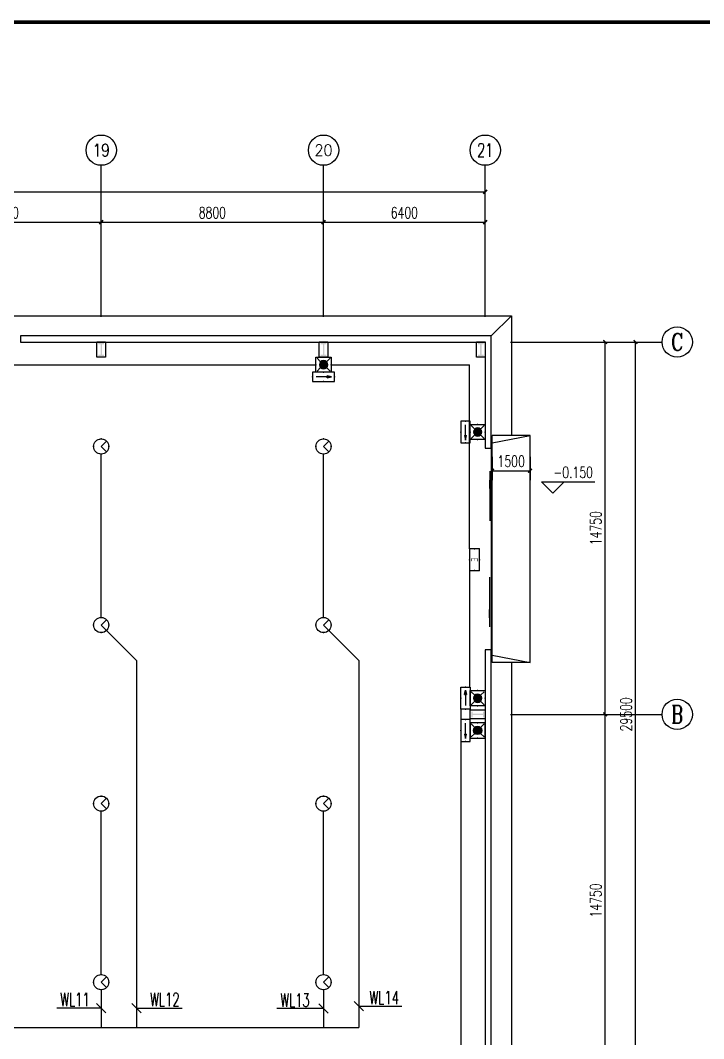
# Model space of a CAD drawing. Extents: x 54907 to 703237, y -798661 to -546661.
# Drawn here: x 210962 to 238008, y -651426 to -611086 of the extents above; entities that cross this region are included whole.
import ezdxf
from ezdxf.enums import TextEntityAlignment as Align

# ---------------------------------------------------------------- set-up
doc = ezdxf.new("R2010")
doc.units = 0
doc.header["$LTSCALE"] = 1000
doc.header["$MEASUREMENT"] = 0
for name, color, linetype in [('AXIS', 3, 'Continuous'), ('AXIS_TEXT', 7, 'Continuous'), ('DIM-照明', 3, 'Continuous'), ('DIM_ELEV', 3, 'Continuous'), ('EQUIP-照明', 3, 'Continuous'), ('PUB_DIM', 3, 'Continuous'), ('PUB_TEXT', 7, 'Continuous'), ('PUB_TITLE', 4, 'Continuous'), ('STAIR', 2, 'Continuous'), ('WALL', 5, 'Continuous'), ('WINDOW', 4, 'Continuous'), ('WIRE-照明', 1, 'Continuous')]:
    doc.layers.add(name, color=color, linetype=linetype)
doc.styles.add('_TCH_AXIS', font='COMPLEX', dxfattribs={"bigfont": 'GBCBIG'})
doc.styles.add('_TCH_DIM', font='SIMPLEX', dxfattribs={"bigfont": 'GBCBIG'})
doc.styles.add('_TCH_DIM_T3', font='SIMPLEX', dxfattribs={"width": 0.705882, "bigfont": 'GBCBIG'})
doc.styles.add('_TEL_ATTDEF', font='GBENOR', dxfattribs={"width": 0.8, "height": 3, "bigfont": 'GBCBIG'})
doc.styles.add('_TEL_DIM', font='SIMPLEX', dxfattribs={"width": 0.8, "height": 3.5, "bigfont": 'HZTXT'})
doc.styles.add('COMPLEX', font='COMPLEX')
doc.dimstyles.new('_TCH_ARCH&&150', dxfattribs={"dimtxt": 446.25, "dimasz": 150, "dimexe": 375, "dimexo": 450, "dimgap": 150, "dimtad": 1, "dimdec": 0, "dimzin": 0, "dimdsep": 46, "dimtxsty": '_TCH_DIM_T3', "dimblk": 'ARCHTICK', "dimcen": 0.09, "dimclrt": 7, "dimazin": 2, "dimtfac": 1, "dimtdec": 0, "dimtix": 1, "dimtmove": 2, "dimatfit": 3, "dimldrblk": 'ARCHTICK', "dimfxl": 0, "dimtolj": 1, "dimtzin": 0, "dimarcsym": 0})

# ---------------------------------------------------------------- blocks, each defined once
blk = doc.blocks.new('hrththe')
h = blk.add_hatch(color=2)
h.paths.add_polyline_path([(641672, -50401), (641728, -50401), (641728, -50809), (641672, -50809)])
h.paths.add_polyline_path([(641588, -50809), (641812, -50809), (641812, -50865), (641588, -50865)])
h.paths.add_polyline_path([(641588, -50345), (641812, -50345), (641812, -50401), (641588, -50401)])
at = {"layer": 'PUB_TEXT'}
for p, q in [((641523, -50911), (641523, -50311)), ((641523, -50311), (641873, -50311)), ((641873, -50311), (641873, -50911)), ((641873, -50911), (641523, -50911))]:
    blk.add_line(p, q, dxfattribs=at)
blk = doc.blocks.new('$equip$00002831')
for q in [(-0.354, -0.354), (0.354, -0.354)]:
    blk.add_line((0, 0), q)
at = {"const_width": 0.05}
blk.add_lwpolyline([(0.5, 0, 1), (-0.5, 0, 1), (0.5, 0, -2.700563)], format="xyb", dxfattribs=at)
blk.add_circle((0, 0), 0.5)
for p in [(-0.5, 0), (0, 0.5), (0.5, 0), (0, -0.5)]:
    blk.add_point(p)
at = {"color": 7, "style": '_TEL_DIM', "flags": 1}
for tag in ['A', 'REMARK']:
    blk.add_attdef(tag, text='', height=0.00002, dxfattribs=at).set_placement((0, 0), align=Align.MIDDLE_CENTER)
blk = doc.blocks.new('$equip$00002604')
blk.add_hatch(color=256).paths.add_polyline_path([(0.275, 0.5, 1), (-0.274, 0.5, 1)])
for p, q in [((-0.429, 0.929), (-0.194, 0.694)), ((0.194, 0.694), (0.429, 0.929)), ((-0.429, 0.071), (-0.194, 0.306)), ((0.194, 0.306), (0.429, 0.071))]:
    blk.add_line(p, q)
at = {"const_width": 0.05}
blk.add_lwpolyline([(-0.5, 1), (-0.5, 0), (0.5, 0), (0.5, 1), (-0.5, 1), (-0.5, 0)], dxfattribs=at)
blk.add_lwpolyline([(-0.5, 1), (-0.5, 0), (0.5, 0), (0.5, 1)], close=True)
blk.add_circle((0, 0.5), 0.275)
for p in [(0, 1), (-0.5, 0.5), (0, 0), (0.5, 0.5)]:
    blk.add_point(p)
at = {"color": 7, "style": '_TEL_DIM', "flags": 1}
blk.add_attdef('A', text='', height=0.000025, dxfattribs=at).set_placement((0, 0), align=Align.MIDDLE_CENTER)
blk = doc.blocks.new('$equip$00002541')
blk.add_hatch(color=256).paths.add_polyline_path([(-0.24, 0.372), (-0.528, 0.3), (-0.24, 0.228)])
for p, q in [((-0.72, 0.6), (-0.72, 0)), ((0.72, 0.6), (-0.72, 0.6)), ((-0.72, 0), (0.72, 0)), ((-0.24, 0.372), (-0.528, 0.3)), ((-0.528, 0.3), (-0.24, 0.228)), ((-0.24, 0.372), (-0.24, 0.228)), ((0.72, 0), (0.72, 0.6))]:
    blk.add_line(p, q)
at = {"color": 7}
blk.add_line((-0.48, 0.3), (0.48, 0.3), dxfattribs=at)
at = {"const_width": 0.05}
blk.add_lwpolyline([(-0.72, 0.6), (-0.72, 0), (0.72, 0), (0.72, 0.6), (-0.72, 0.6), (-0.72, 0)], dxfattribs=at)
for p in [(-0.72, 0.3), (0, 0.6), (0, 0), (0.72, 0.3)]:
    blk.add_point(p)
at = {"color": 7, "style": '_TEL_DIM', "flags": 1}
blk.add_attdef('A', text='', height=0.00002, dxfattribs=at).set_placement((0, 0), align=Align.MIDDLE_CENTER)
blk = doc.blocks.new('$equip$00002534')
for p, q in [((-0.72, 0.66), (-0.72, 0)), ((0.72, 0.66), (-0.72, 0.66)), ((-0.72, 0), (0.72, 0)), ((0.72, 0), (0.72, 0.66))]:
    blk.add_line(p, q)
at = {"const_width": 0.05}
blk.add_lwpolyline([(-0.72, 0.66), (-0.72, 0), (0.72, 0), (0.72, 0.66), (-0.72, 0.66), (-0.72, 0)], dxfattribs=at)
for p in [(-0.72, 0.33), (0, 0.66), (0, 0), (0.72, 0.33)]:
    blk.add_point(p)
at = {"color": 7, "style": '_TEL_DIM'}
blk.add_attdef('$TEXT$', text='', height=0.4, dxfattribs=at).set_placement((0, 0.33), align=Align.MIDDLE_CENTER)
at = {"color": 7, "style": '_TEL_DIM', "flags": 1}
blk.add_attdef('A', text='', height=0.00002, dxfattribs=at).set_placement((0, 0), align=Align.MIDDLE_CENTER)
blk = doc.blocks.new('_ArchTick')
at = {"color": 0, "linetype": 'ByBlock', "const_width": 0.4}
blk.add_lwpolyline([(-0.5, -0.5), (0.5, 0.5)], dxfattribs=at)
blk = doc.blocks.new('*D245')
at = {"layer": 'Defpoints', "color": 0}
for p in [(229640, -627925), (231140, -627925), (231140, -628926)]:
    blk.add_point(p, dxfattribs=at)
at = {"layer": 'PUB_DIM', "color": 0, "lineweight": -2}
for p, q in [((229640, -628375), (229640, -629301)), ((231140, -628375), (231140, -629301)), ((229640, -628926), (231140, -628926))]:
    blk.add_line(p, q, dxfattribs=at)
at = {"layer": 'PUB_DIM', "color": 0, "lineweight": -2, "xscale": 150, "yscale": 150, "zscale": 150, "rotation": 180}
blk.add_blockref('_ArchTick', (229640, -628926), dxfattribs=at)
at = {"layer": 'PUB_DIM', "color": 0, "lineweight": -2, "xscale": 150, "yscale": 150, "zscale": 150}
blk.add_blockref('_ArchTick', (231140, -628926), dxfattribs=at)
at = {"layer": 'PUB_DIM', "color": 7, "insert": (230390, -628552), "char_height": 446.2, "attachment_point": 5, "style": '_TCH_DIM_T3'}
blk.add_mtext('\\A1;1500', dxfattribs=at)
blk = doc.blocks.new('*D298')
at = {"layer": 'AXIS', "color": 0, "lineweight": -2}
for p, q in [((230812, -638579), (234487, -638579)), ((234112, -653329), (234112, -638579)), ((230812, -653329), (234487, -653329))]:
    blk.add_line(p, q, dxfattribs=at)
at = {"layer": 'Defpoints', "color": 0}
for p in [(230362, -638579), (234112, -638579), (230362, -653329)]:
    blk.add_point(p, dxfattribs=at)
at = {"layer": 'AXIS', "color": 0, "lineweight": -2, "xscale": 150, "yscale": 150, "zscale": 150}
for p, rotation in [((234112, -638579), 90), ((234112, -653329), 270)]:
    blk.add_blockref('_ArchTick', p, dxfattribs=dict(at, rotation=rotation))
at = {"layer": 'AXIS', "color": 7, "insert": (233739, -645954), "char_height": 446.2, "attachment_point": 5, "rotation": 90, "style": '_TCH_DIM_T3'}
blk.add_mtext('\\A1;14750', dxfattribs=at)
blk = doc.blocks.new('*D299')
at = {"layer": 'AXIS', "color": 0, "lineweight": -2}
for p, q in [((230812, -623829), (234487, -623829)), ((234112, -638579), (234112, -623829)), ((230812, -638579), (234487, -638579))]:
    blk.add_line(p, q, dxfattribs=at)
at = {"layer": 'Defpoints', "color": 0}
for p in [(230362, -623829), (234112, -623829), (230362, -638579)]:
    blk.add_point(p, dxfattribs=at)
at = {"layer": 'AXIS', "color": 0, "lineweight": -2, "xscale": 150, "yscale": 150, "zscale": 150}
for p, rotation in [((234112, -623829), 90), ((234112, -638579), 270)]:
    blk.add_blockref('_ArchTick', p, dxfattribs=dict(at, rotation=rotation))
at = {"layer": 'AXIS', "color": 7, "insert": (233739, -631204), "char_height": 446.2, "attachment_point": 5, "rotation": 90, "style": '_TCH_DIM_T3'}
blk.add_mtext('\\A1;14750', dxfattribs=at)
blk = doc.blocks.new('*D300')
at = {"layer": 'AXIS', "color": 0, "lineweight": -2}
for p, q in [((230812, -623829), (235687, -623829)), ((235312, -653329), (235312, -623829)), ((230812, -653329), (235687, -653329))]:
    blk.add_line(p, q, dxfattribs=at)
at = {"layer": 'Defpoints', "color": 0}
for p in [(230362, -623829), (235312, -623829), (230362, -653329)]:
    blk.add_point(p, dxfattribs=at)
at = {"layer": 'AXIS', "color": 0, "lineweight": -2, "xscale": 150, "yscale": 150, "zscale": 150}
for p, rotation in [((235312, -623829), 90), ((235312, -653329), 270)]:
    blk.add_blockref('_ArchTick', p, dxfattribs=dict(at, rotation=rotation))
at = {"layer": 'AXIS', "color": 7, "insert": (234939, -638579), "char_height": 446.2, "attachment_point": 5, "rotation": 90, "style": '_TCH_DIM_T3'}
blk.add_mtext('\\A1;29500', dxfattribs=at)
blk = doc.blocks.new('*D321')
at = {"layer": 'AXIS', "color": 0, "lineweight": -2}
for p, q in [((206562, -622379), (206562, -618704)), ((214162, -622379), (214162, -618704)), ((206562, -619079), (214162, -619079))]:
    blk.add_line(p, q, dxfattribs=at)
at = {"layer": 'Defpoints', "color": 0}
for p in [(214162, -619079), (206562, -622829), (214162, -622829)]:
    blk.add_point(p, dxfattribs=at)
at = {"layer": 'AXIS', "color": 0, "lineweight": -2, "xscale": 150, "yscale": 150, "zscale": 150, "rotation": 180}
blk.add_blockref('_ArchTick', (206562, -619079), dxfattribs=at)
at = {"layer": 'AXIS', "color": 0, "lineweight": -2, "xscale": 150, "yscale": 150, "zscale": 150}
blk.add_blockref('_ArchTick', (214162, -619079), dxfattribs=at)
at = {"layer": 'AXIS', "color": 7, "insert": (210362, -618706), "char_height": 446.2, "attachment_point": 5, "style": '_TCH_DIM_T3'}
blk.add_mtext('\\A1;7600', dxfattribs=at)
blk = doc.blocks.new('*D322')
at = {"layer": 'AXIS', "color": 0, "lineweight": -2}
for p, q in [((214162, -622379), (214162, -618704)), ((222962, -622379), (222962, -618704)), ((214162, -619079), (222962, -619079))]:
    blk.add_line(p, q, dxfattribs=at)
at = {"layer": 'Defpoints', "color": 0}
for p in [(222962, -619079), (214162, -622829), (222962, -622829)]:
    blk.add_point(p, dxfattribs=at)
at = {"layer": 'AXIS', "color": 0, "lineweight": -2, "xscale": 150, "yscale": 150, "zscale": 150, "rotation": 180}
blk.add_blockref('_ArchTick', (214162, -619079), dxfattribs=at)
at = {"layer": 'AXIS', "color": 0, "lineweight": -2, "xscale": 150, "yscale": 150, "zscale": 150}
blk.add_blockref('_ArchTick', (222962, -619079), dxfattribs=at)
at = {"layer": 'AXIS', "color": 7, "insert": (218562, -618706), "char_height": 446.2, "attachment_point": 5, "style": '_TCH_DIM_T3'}
blk.add_mtext('\\A1;8800', dxfattribs=at)
blk = doc.blocks.new('*D323')
at = {"layer": 'AXIS', "color": 0, "lineweight": -2}
for p, q in [((222962, -622379), (222962, -618704)), ((229362, -622379), (229362, -618704)), ((222962, -619079), (229362, -619079))]:
    blk.add_line(p, q, dxfattribs=at)
at = {"layer": 'Defpoints', "color": 0}
for p in [(229362, -619079), (222962, -622829), (229362, -622829)]:
    blk.add_point(p, dxfattribs=at)
at = {"layer": 'AXIS', "color": 0, "lineweight": -2, "xscale": 150, "yscale": 150, "zscale": 150, "rotation": 180}
blk.add_blockref('_ArchTick', (222962, -619079), dxfattribs=at)
at = {"layer": 'AXIS', "color": 0, "lineweight": -2, "xscale": 150, "yscale": 150, "zscale": 150}
blk.add_blockref('_ArchTick', (229362, -619079), dxfattribs=at)
at = {"layer": 'AXIS', "color": 7, "insert": (226162, -618706), "char_height": 446.2, "attachment_point": 5, "style": '_TCH_DIM_T3'}
blk.add_mtext('\\A1;6400', dxfattribs=at)
blk = doc.blocks.new('*D324')
at = {"layer": 'AXIS', "color": 0, "lineweight": -2}
for p, q in [((77362, -622379), (77362, -617504)), ((229362, -622379), (229362, -617504)), ((77362, -617879), (229362, -617879))]:
    blk.add_line(p, q, dxfattribs=at)
at = {"layer": 'Defpoints', "color": 0}
for p in [(229362, -617879), (77362, -622829), (229362, -622829)]:
    blk.add_point(p, dxfattribs=at)
at = {"layer": 'AXIS', "color": 0, "lineweight": -2, "xscale": 150, "yscale": 150, "zscale": 150, "rotation": 180}
blk.add_blockref('_ArchTick', (77362, -617879), dxfattribs=at)
at = {"layer": 'AXIS', "color": 0, "lineweight": -2, "xscale": 150, "yscale": 150, "zscale": 150}
blk.add_blockref('_ArchTick', (229362, -617879), dxfattribs=at)
at = {"layer": 'AXIS', "color": 7, "insert": (153362, -617506), "char_height": 446.2, "attachment_point": 5, "style": '_TCH_DIM_T3'}
blk.add_mtext('\\A1;152000', dxfattribs=at)
blk = doc.blocks.new('_AXISO')
blk.add_circle((0, 0), 0.5)
at = {"layer": 'AXIS_TEXT', "style": 'COMPLEX', "width": 1.041667}
blk.add_attdef('A', text='', height=0.56, dxfattribs=at).set_placement((-0.25, -0.28), (0.25, -0.28), align=Align.FIT)
blk = doc.blocks.new('$DorLib2D$00000130')
at = {"color": 0, "linetype": 'Continuous'}
for p, q in [((-0.5333, 0.6601), (-0.5333, 0.5127)), ((0, 0.6601), (-0.5333, 0.6601)), ((0, 0.5127), (0, 0.6601)), ((0.5333, 0.6601), (0, 0.6601)), ((0.5333, 0.6601), (0.5333, 0.5127)), ((0, 0.5127), (-0.5333, 0.5127)), ((0.5333, 0.5127), (0, 0.5127)), ((-0.3853, 0.2694), (-0.1396, 0.2694)), ((-0.3853, 0.2694), (-0.2999, 0.2144)), ((-0.2999, 0.2144), (-0.2999, 0.2694)), ((0.3853, 0.2694), (0.1396, 0.2694)), ((0.2999, 0.2144), (0.2999, 0.2694)), ((0.3853, 0.2694), (0.2999, 0.2144))]:
    blk.add_line(p, q, dxfattribs=at)

msp = doc.modelspace()

# ---------------------------------------------------------------- linework, layer by layer
at = {"color": 2}
msp.add_line((229602, -623588.7), (230402, -622788.7), dxfattribs=at)
for points in [[(84962, -622788.7), (230402, -622788.7), (230402, -627528.7)], [(230402, -636528.7), (230402, -654368.7), (223262, -654368.7)]]:
    msp.add_lwpolyline(points, dxfattribs=at)
at = {"layer": 'AXIS'}
for p, q in [((214162, -622828.7), (214162, -616828.7)), ((222962, -622828.7), (222962, -616828.7)), ((229362, -622828.7), (229362, -616828.7)), ((230362, -623828.7), (236362, -623828.7)), ((230362, -638578.7), (236362, -638578.7))]:
    msp.add_line(p, q, dxfattribs=at)
at = {"layer": 'DIM-照明'}
for p, q in [((214347.6, -650401.9), (213976.4, -650030.7)), ((215748.2, -650401.9), (215377, -650030.7)), ((223147.6, -650422.5), (222776.4, -650051.3)), ((224548.2, -650324.6), (224177, -649953.4))]:
    msp.add_line(p, q, dxfattribs=at)
for points in [[(213659.8, -650216.3), (212405.3, -650216.3)], [(214162, -650216.3), (213659.8, -650216.3)], [(215562.6, -650216.3), (215966, -650216.3)], [(215966, -650216.3), (217364.5, -650216.3)], [(222517.4, -650236.9), (221118.9, -650236.9)], [(222962, -650236.9), (222517.4, -650236.9)], [(224362.6, -650139), (224648.6, -650139)], [(224648.6, -650139), (226063.1, -650139)]]:
    msp.add_lwpolyline(points, dxfattribs=at)
at = {"layer": 'DIM_ELEV'}
for p, q in [((232043.7, -629822.3), (231593.7, -629372.3)), ((231593.7, -629372.3), (233696.5, -629372.3)), ((232043.7, -629822.3), (232493.7, -629372.3))]:
    msp.add_line(p, q, dxfattribs=at)
at = {"layer": 'PUB_TITLE', "const_width": 150}
msp.add_lwpolyline([(58806.6, -671161.4), (254256.6, -671161.4), (254256.6, -611161.4), (58806.6, -611161.4)], close=True, dxfattribs=at)
at = {"layer": 'STAIR'}
for p, q in [((231140.4, -627528.7), (229640.4, -627528.7)), ((229640.4, -636528.7), (229640.4, -627528.7)), ((229640.4, -627828.7), (231140.4, -627528.7)), ((231140.4, -636528.7), (231140.4, -627528.7)), ((229640.4, -636228.7), (231140.4, -636528.7)), ((231140.4, -636528.7), (229640.4, -636528.7))]:
    msp.add_line(p, q, dxfattribs=at)
at = {"layer": 'WALL'}
for p, q in [((229602, -623588.7), (210962, -623588.7)), ((210962, -623588.7), (210962, -623828.7)), ((229602, -628028.7), (229602, -623588.7)), ((210962, -623828.7), (229362, -623828.7)), ((229362, -623828.7), (229362, -628028.7)), ((229362, -628028.7), (229602, -628028.7)), ((229602, -636028.7), (229362, -636028.7)), ((229362, -636028.7), (229362, -653328.7)), ((229602, -653568.7), (229602, -636028.7))]:
    msp.add_line(p, q, dxfattribs=at)
at = {"layer": 'WIRE-照明', "linetype": 'Continuous'}
for p, q in [((206862, -624728.6), (222662, -624728.6)), ((223262, -624728.6), (228741, -624728.6)), ((228741, -632020.8), (228741, -624728.6)), ((214162, -634741.1), (214162, -628266.1)), ((222962, -634741.1), (222962, -628266.1)), ((228741, -632884.8), (228741, -637508)), ((214374.1, -635253.3), (215562.6, -636441.7)), ((223174.1, -635253.3), (224362.6, -636441.7)), ((215562.6, -636441.7), (215562.6, -650991.2)), ((224362.6, -636441.7), (224362.6, -650991.2)), ((228402, -638372), (228402, -638785.3)), ((228402, -639649.3), (228402, -651789.7)), ((214162, -648891.2), (214162, -642416.2)), ((222962, -648891.2), (222962, -642416.2)), ((214162, -649491.2), (214162, -650991.2)), ((222962, -649491.2), (222962, -650991.2)), ((176162, -650991.2), (224362.6, -650991.2))]:
    msp.add_line(p, q, dxfattribs=at)

# ---------------------------------------------------------------- block references
for p in [(-427535.7, -573517.2), (-418735.7, -573517.2), (-412511, -573517.2)]:
    msp.add_blockref('hrththe', p)
at = {"rotation": 270}
msp.add_blockref('hrththe', (279673.5, 3119.1), dxfattribs=at)
at = {"layer": 'AXIS'}
ref = msp.add_blockref('_AXISO', (214162, -616228.7), dxfattribs=dict(at, xscale=1200, yscale=1200, zscale=1200))
ref.add_attrib('A', '19', dxfattribs={"layer": 'AXIS_TEXT', "height": 492.67, "style": '_TCH_AXIS'}).set_placement((213821.8, -616475), (214502.2, -616475), align=Align.FIT)
ref = msp.add_blockref('_AXISO', (222962, -616228.7), dxfattribs=dict(at, xscale=1200, yscale=1200, zscale=1200))
ref.add_attrib('A', '20', dxfattribs={"layer": 'AXIS_TEXT', "height": 441.41, "style": '_TCH_AXIS'}).set_placement((222604.7, -616449.4), (223319.3, -616449.4), align=Align.FIT)
ref = msp.add_blockref('_AXISO', (229362, -616228.7), dxfattribs=dict(at, xscale=1200, yscale=1200, zscale=1200))
ref.add_attrib('A', '21', dxfattribs={"layer": 'AXIS_TEXT', "height": 540.28, "style": '_TCH_AXIS', "width": 0.862069}).set_placement((229040.4, -616498.8), (229683.6, -616498.8), align=Align.FIT)
ref = msp.add_blockref('_AXISO', (236962, -623828.7), dxfattribs=dict(at, xscale=1200, yscale=1200, zscale=1200))
ref.add_attrib('A', 'C', dxfattribs={"layer": 'AXIS_TEXT', "height": 683.5, "style": '_TCH_AXIS'}).set_placement((236717.9, -624170.4), (237206.1, -624170.4), align=Align.FIT)
ref = msp.add_blockref('_AXISO', (236962, -638578.7), dxfattribs=dict(at, xscale=1200, yscale=1200, zscale=1200))
ref.add_attrib('A', 'B', dxfattribs={"layer": 'AXIS_TEXT', "height": 698.9, "style": '_TCH_AXIS', "width": 0.823529}).set_placement((236729, -638928.1), (237195, -638928.1), align=Align.FIT)
at = {"layer": 'EQUIP-照明', "yscale": 600, "zscale": 600}
for name, p, xscale, rotation in [('$equip$00002604', (222962, -624428.6), -600, 180), ('$equip$00002541', (222962, -625028.6), 600, 180), ('$equip$00002541', (228762, -627394.8), 600, 89.99999999999999), ('$equip$00002604', (229362, -627394.8), -600, 90), ('$equip$00002831', (214162, -627966.1), 600, 90), ('$equip$00002831', (222962, -627966.1), 600, 90), ('$equip$00002831', (214162, -635041.1), 600, 90), ('$equip$00002831', (222962, -635041.1), 600, 90), ('$equip$00002541', (228762, -637940), -600, 90), ('$equip$00002604', (229362, -637940), -600, 90), ('$equip$00002541', (228762, -639217.3), 600, 90), ('$equip$00002604', (229362, -639217.3), 600, 90), ('$equip$00002831', (214162, -642116.2), 600, 90), ('$equip$00002831', (222962, -642116.2), 600, 90), ('$equip$00002831', (214162, -649191.2), 600, 90), ('$equip$00002831', (222962, -649191.2), 600, 90)]:
    msp.add_blockref(name, p, dxfattribs=dict(at, xscale=xscale, rotation=rotation))
at = {"layer": 'EQUIP-照明'}
ref = msp.add_blockref('$equip$00002534', (228741, -632452.8), dxfattribs=dict(at, xscale=600, yscale=600, zscale=600, rotation=270))
ref.add_attrib('$TEXT$', 'E', dxfattribs={"layer": '0', "color": 7, "height": 240, "rotation": 270, "style": '_TEL_ATTDEF'}).set_placement((228939, -632452.8), align=Align.MIDDLE_CENTER)
at = {"layer": 'WINDOW', "xscale": -8000, "yscale": -240, "zscale": -8000, "rotation": 90}
msp.add_blockref('$DorLib2D$00000130', (229482, -632028.7), dxfattribs=at)

# ---------------------------------------------------------------- texts
at = {"layer": 'DIM-照明', "color": 7, "style": '_TEL_DIM', "width": 0.64}
for s, p in [('WL11', (212536.6, -650141.3)), ('WL12', (216097.3, -650141.3)), ('WL13', (221250.1, -650161.9)), ('WL14', (224779.9, -650064))]:
    msp.add_text(s, height=525, dxfattribs=at).set_placement(p)
at = {"layer": 'DIM_ELEV', "color": 7, "style": '_TCH_DIM', "width": 0.705882}
msp.add_text('-0.150', height=446.25, dxfattribs=at).set_placement((232061.5, -629214.8))

# ---------------------------------------------------------------- dimensions: what is measured, and where the dimension line sits
at = {"layer": 'AXIS'}
for p1, p2, distance, picture, middle in [((77362, -622828.7), (229362, -622828.7), 4950, '*D324', (153362, -617505.5)), ((206562, -622828.7), (214162, -622828.7), 3750, '*D321', (210362, -618705.5)), ((214162, -622828.7), (222962, -622828.7), 3750, '*D322', (218562, -618705.5)), ((222962, -622828.7), (229362, -622828.7), 3750, '*D323', (226162, -618705.5)), ((230362, -638578.7), (230362, -623828.7), -3750, '*D299', (233738.9, -631203.7)), ((230362, -653328.7), (230362, -623828.7), -4950, '*D300', (234938.9, -638578.7)), ((230362, -653328.7), (230362, -638578.7), -3750, '*D298', (233738.9, -645953.7))]:
    dim = msp.add_aligned_dim(p1=p1, p2=p2, distance=distance, dimstyle='_TCH_ARCH&&150', dxfattribs=at)
    dim.commit()
    dim.dimension.update_dxf_attribs({"geometry": picture, "text_midpoint": middle})
at = {"layer": 'PUB_DIM'}
dim = msp.add_aligned_dim(p1=(229640.4, -627924.7), p2=(231140.4, -627924.7), distance=-1000.9, dimstyle='_TCH_ARCH&&150', dxfattribs=at)
dim.commit()
dim.dimension.update_dxf_attribs({"geometry": '*D245', "text_midpoint": (230390.4, -628552.5)})

doc.saveas('drawing.dxf')
